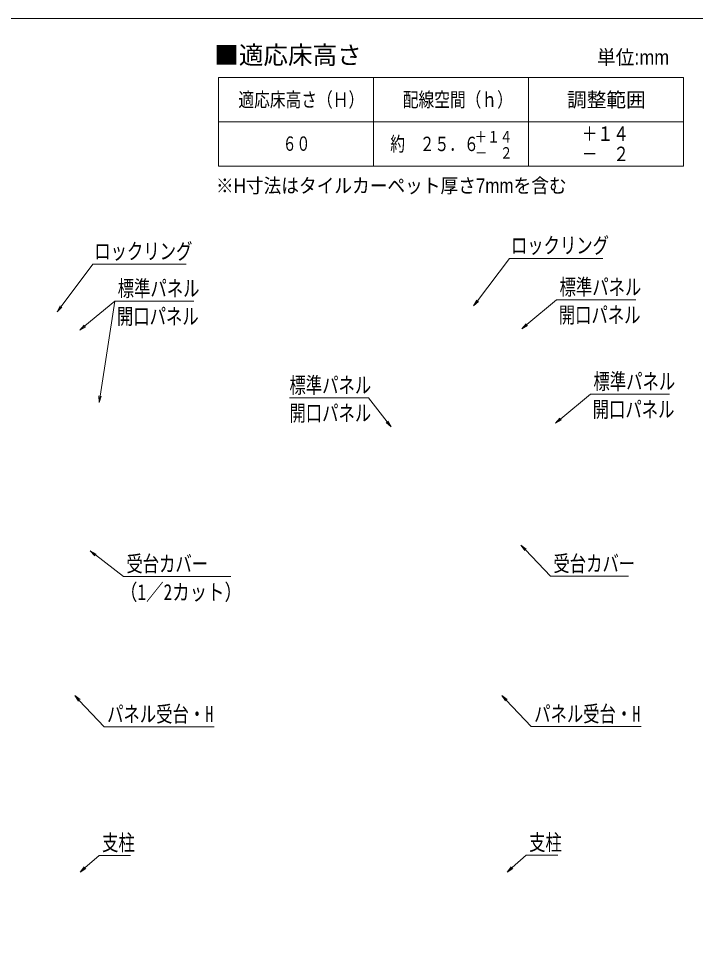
# Model space of a CAD drawing. Units: millimetres, scale not verified. Extents: x -600 to 600, y -416 to 415.
# Drawn here: x 65.3 to 370.9, y -5 to 415.4 of the extents above; entities that cross this region are included whole.
import ezdxf
from ezdxf.enums import TextEntityAlignment as Align

# ---------------------------------------------------------------- set-up
doc = ezdxf.new("R2010")
doc.units = ezdxf.units.MM
doc.header["$LTSCALE"] = 5
doc.layers.add('0-0_zumenwaku', color=6, linetype='Continuous', lineweight=9)
doc.layers.add('1-3_6文字', color=2, linetype='Continuous', lineweight=9)
doc.layers.add('0-1_moji', color=2, linetype='Continuous')
doc.styles.add('ＭＳ ゴシック', font='')
doc.styles.add('ＭＳ Ｐゴシック', font='')
doc.styles.get('ＭＳ ゴシック').set_extended_font_data('MS Gothic')
doc.styles.get('ＭＳ Ｐゴシック').set_extended_font_data('MS PGothic')

# ---------------------------------------------------------------- blocks, each defined once
blk = doc.blocks.new('MLeader8')
at = {"layer": '1-3_6文字'}
blk.add_line((292.127, 177.626), (294.186, 175.445), dxfattribs=at)
at = {"layer": '1-3_6文字', "color": 1}
blk.add_line((306.515, 163.532), (340.736, 163.532), dxfattribs=at)
at = {"layer": '1-3_6文字'}
blk.add_lwpolyline([(293.823, 175.101), (292.127, 177.626), (294.55, 175.788)], dxfattribs=at)
at = {"layer": '1-3_6文字', "color": 1}
blk.add_lwpolyline([(294.186, 175.445), (305.435, 163.532), (306.515, 163.532)], dxfattribs=at)
at = {"layer": '1-3_6文字', "style": 'ＭＳ ゴシック', "width": 0.75}
blk.add_text('受台カバー', height=7.221, dxfattribs=at).set_placement((306.785, 163.508), align=Align.BOTTOM_LEFT)
blk = doc.blocks.new('MLeader9')
at = {"layer": '1-3_6文字', "color": 1}
blk.add_line((295.543, 37.532), (308.73, 37.532), dxfattribs=at)
at = {"layer": '1-3_6文字'}
blk.add_line((285.856, 29.958), (288.109, 31.94), dxfattribs=at)
at = {"layer": '1-3_6文字', "color": 1}
blk.add_lwpolyline([(288.109, 31.94), (294.463, 37.532), (295.543, 37.532)], dxfattribs=at)
at = {"layer": '1-3_6文字'}
blk.add_lwpolyline([(288.439, 31.564), (285.856, 29.958), (287.778, 32.315)], dxfattribs=at)
at = {"layer": '1-3_6文字', "style": 'ＭＳ ゴシック', "width": 0.75}
blk.add_text('支柱', height=7.221, dxfattribs=at).set_placement((295.813, 37.56), align=Align.BOTTOM_LEFT)
blk = doc.blocks.new('MLeader10')
at = {"layer": '1-3_6文字', "color": 1}
blk.add_line((288.013, 307.082), (329.166, 307.082), dxfattribs=at)
at = {"layer": '1-3_6文字'}
blk.add_line((270.785, 285.603), (272.587, 288.001), dxfattribs=at)
at = {"layer": '1-3_6文字', "color": 1}
blk.add_lwpolyline([(272.587, 288.001), (286.933, 307.082), (288.013, 307.082)], dxfattribs=at)
at = {"layer": '1-3_6文字'}
blk.add_lwpolyline([(272.987, 287.7), (270.785, 285.603), (272.188, 288.301)], dxfattribs=at)
at = {"layer": '1-3_6文字', "style": 'ＭＳ ゴシック', "width": 0.75}
blk.add_text('ロックリング', height=7.221, dxfattribs=at).set_placement((287.587, 307.194), align=Align.BOTTOM_LEFT)
blk = doc.blocks.new('MLeader11')
at = {"layer": '1-3_6文字'}
blk.add_line((283.449, 109.748), (285.508, 107.567), dxfattribs=at)
at = {"layer": '1-3_6文字', "color": 1}
blk.add_line((297.836, 95.654), (346.449, 95.654), dxfattribs=at)
at = {"layer": '1-3_6文字'}
blk.add_lwpolyline([(285.145, 107.224), (283.449, 109.748), (285.872, 107.91)], dxfattribs=at)
at = {"layer": '1-3_6文字', "color": 1}
blk.add_lwpolyline([(285.508, 107.567), (296.756, 95.654), (297.836, 95.654)], dxfattribs=at)
at = {"layer": '1-3_6文字', "style": 'ＭＳ ゴシック', "width": 0.75}
blk.add_text('パネル受台・H', height=7.216, dxfattribs=at).set_placement((298.106, 95.63), align=Align.BOTTOM_LEFT)
blk = doc.blocks.new('MLeader12')
at = {"layer": '1-3_6文字', "color": 1}
blk.add_line((324.606, 245.763), (359.25, 245.763), dxfattribs=at)
at = {"layer": '1-3_6文字'}
blk.add_line((307.786, 232.654), (310.091, 234.574), dxfattribs=at)
at = {"layer": '1-3_6文字', "color": 1}
blk.add_lwpolyline([(310.091, 234.574), (323.526, 245.763), (324.606, 245.763)], dxfattribs=at)
at = {"layer": '1-3_6文字'}
blk.add_lwpolyline([(310.411, 234.19), (307.786, 232.654), (309.771, 234.958)], dxfattribs=at)
at = {"layer": '1-3_6文字', "style": 'ＭＳ ゴシック', "width": 0.75}
for s, p in [('標準パネル', (324.876, 245.755)), ('開口パネル', (324.516, 233.134))]:
    blk.add_text(s, height=7.221, dxfattribs=at).set_placement(p, align=Align.BOTTOM_LEFT)
blk = doc.blocks.new('MLeader13')
at = {"layer": '1-3_6文字', "color": 1}
blk.add_line((309.303, 288.405), (343.947, 288.405), dxfattribs=at)
at = {"layer": '1-3_6文字'}
blk.add_line((292.483, 275.296), (294.788, 277.216), dxfattribs=at)
at = {"layer": '1-3_6文字', "color": 1}
blk.add_lwpolyline([(294.788, 277.216), (308.223, 288.405), (309.303, 288.405)], dxfattribs=at)
at = {"layer": '1-3_6文字'}
blk.add_lwpolyline([(295.108, 276.832), (292.483, 275.296), (294.468, 277.6)], dxfattribs=at)
at = {"layer": '1-3_6文字', "style": 'ＭＳ ゴシック', "width": 0.75}
for s, p in [('標準パネル', (309.573, 288.397)), ('開口パネル', (309.213, 275.776))]:
    blk.add_text(s, height=7.221, dxfattribs=at).set_placement(p, align=Align.BOTTOM_LEFT)
blk = doc.blocks.new('MLeader14')
at = {"layer": '1-3_6文字', "color": 1}
blk.add_line((222.242, 244.068), (187.598, 244.068), dxfattribs=at)
at = {"layer": '1-3_6文字'}
blk.add_line((233.515, 230.959), (231.673, 233.327), dxfattribs=at)
at = {"layer": '1-3_6文字', "color": 1}
blk.add_lwpolyline([(231.673, 233.327), (223.322, 244.068), (222.242, 244.068)], dxfattribs=at)
at = {"layer": '1-3_6文字'}
blk.add_lwpolyline([(232.068, 233.634), (233.515, 230.959), (231.279, 233.021)], dxfattribs=at)
at = {"layer": '1-3_6文字', "style": 'ＭＳ ゴシック', "width": 0.75}
for s, p in [('標準パネル', (187.598, 244.059)), ('開口パネル', (187.598, 231.439))]:
    blk.add_text(s, height=7.221, dxfattribs=at).set_placement(p, align=Align.BOTTOM_LEFT)
blk = doc.blocks.new('MLeader16')
at = {"layer": '1-3_6文字', "color": 1}
blk.add_line((99.881, 304.428), (141.034, 304.428), dxfattribs=at)
at = {"layer": '1-3_6文字'}
blk.add_line((82.653, 282.949), (84.456, 285.347), dxfattribs=at)
at = {"layer": '1-3_6文字', "color": 1}
blk.add_lwpolyline([(84.456, 285.347), (98.801, 304.428), (99.881, 304.428)], dxfattribs=at)
at = {"layer": '1-3_6文字'}
blk.add_lwpolyline([(84.855, 285.046), (82.653, 282.949), (84.056, 285.647)], dxfattribs=at)
at = {"layer": '1-3_6文字', "style": 'ＭＳ ゴシック', "width": 0.75}
blk.add_text('ロックリング', height=7.221, dxfattribs=at).set_placement((99.456, 304.54), align=Align.BOTTOM_LEFT)
blk = doc.blocks.new('MLeader17')
at = {"layer": '1-3_6文字', "color": 1}
for p, q in [((95.273, 276.573), (108.708, 287.762)), ((109.788, 287.762), (144.432, 287.762))]:
    blk.add_line(p, q, dxfattribs=at)
at = {"layer": '1-3_6文字'}
for p, q in [((92.968, 274.653), (95.273, 276.573)), ((101.615, 241.978), (102.075, 244.942))]:
    blk.add_line(p, q, dxfattribs=at)
at = {"layer": '1-3_6文字', "color": 1}
blk.add_lwpolyline([(102.075, 244.942), (108.708, 287.762), (109.788, 287.762)], dxfattribs=at)
at = {"layer": '1-3_6文字'}
for points in [[(95.593, 276.189), (92.968, 274.653), (94.953, 276.957)], [(102.569, 244.866), (101.615, 241.978), (101.581, 245.019)]]:
    blk.add_lwpolyline(points, dxfattribs=at)
at = {"layer": '1-3_6文字', "style": 'ＭＳ ゴシック', "width": 0.75}
for s, p in [('標準パネル', (110.058, 287.753)), ('開口パネル', (109.698, 275.133))]:
    blk.add_text(s, height=7.221, dxfattribs=at).set_placement(p, align=Align.BOTTOM_LEFT)
blk = doc.blocks.new('MLeader18')
at = {"layer": '1-3_6文字'}
blk.add_line((97.64, 175.004), (100.015, 173.17), dxfattribs=at)
at = {"layer": '1-3_6文字', "color": 1}
blk.add_line((113.691, 163.442), (161.07, 163.442), dxfattribs=at)
at = {"layer": '1-3_6文字'}
blk.add_lwpolyline([(99.709, 172.775), (97.64, 175.004), (100.32, 173.566)], dxfattribs=at)
at = {"layer": '1-3_6文字', "color": 1}
blk.add_lwpolyline([(100.015, 173.17), (112.611, 163.442), (113.691, 163.442)], dxfattribs=at)
at = {"layer": '1-3_6文字', "style": 'ＭＳ ゴシック'}
for s, height, width, p in [('受台カバー', 7.221, 0.75, (113.961, 163.418)), ('（1／2カット）', 7.216, 0.8, (111.081, 150.618))]:
    blk.add_text(s, height=height, dxfattribs=dict(at, width=width)).set_placement(p, align=Align.BOTTOM_LEFT)
blk = doc.blocks.new('MLeader19')
at = {"layer": '1-3_6文字', "color": 1}
blk.add_line((102.72, 37.442), (115.907, 37.442), dxfattribs=at)
at = {"layer": '1-3_6文字'}
blk.add_line((93.033, 29.869), (95.285, 31.85), dxfattribs=at)
at = {"layer": '1-3_6文字', "color": 1}
blk.add_lwpolyline([(95.285, 31.85), (101.64, 37.442), (102.72, 37.442)], dxfattribs=at)
at = {"layer": '1-3_6文字'}
blk.add_lwpolyline([(95.616, 31.475), (93.033, 29.869), (94.955, 32.226)], dxfattribs=at)
at = {"layer": '1-3_6文字', "style": 'ＭＳ ゴシック', "width": 0.75}
blk.add_text('支柱', height=7.221, dxfattribs=at).set_placement((102.99, 37.471), align=Align.BOTTOM_LEFT)
blk = doc.blocks.new('MLeader20')
at = {"layer": '1-3_6文字'}
blk.add_line((90.625, 109.659), (92.685, 107.477), dxfattribs=at)
at = {"layer": '1-3_6文字', "color": 1}
blk.add_line((105.013, 95.564), (153.626, 95.564), dxfattribs=at)
at = {"layer": '1-3_6文字'}
blk.add_lwpolyline([(92.322, 107.134), (90.625, 109.659), (93.049, 107.821)], dxfattribs=at)
at = {"layer": '1-3_6文字', "color": 1}
blk.add_lwpolyline([(92.685, 107.477), (103.933, 95.564), (105.013, 95.564)], dxfattribs=at)
at = {"layer": '1-3_6文字', "style": 'ＭＳ ゴシック', "width": 0.75}
blk.add_text('パネル受台・H', height=7.216, dxfattribs=at).set_placement((105.283, 95.54), align=Align.BOTTOM_LEFT)

msp = doc.modelspace()

# ---------------------------------------------------------------- linework, layer by layer
at = {"layer": '0-0_zumenwaku'}
for p, q in [((155.56, 388.732), (365.56, 388.732)), ((155.56, 388.732), (155.56, 348.732)), ((225.56, 388.732), (225.56, 348.732)), ((295.56, 388.732), (295.56, 348.732)), ((365.56, 388.732), (365.56, 348.732)), ((155.56, 368.732), (365.56, 368.732)), ((155.56, 368.732), (365.56, 368.732)), ((155.56, 348.732), (365.56, 348.732))]:
    msp.add_line(p, q, dxfattribs=at)
msp.add_lwpolyline([(-600.026, -415.611), (599.974, -415.611), (599.974, 415.389), (-600.026, 415.389)], close=True, dxfattribs=at)

# ---------------------------------------------------------------- block references
at = {"layer": '1-3_6文字'}
for name in ['MLeader10', 'MLeader16', 'MLeader13', 'MLeader17', 'MLeader14', 'MLeader12', 'MLeader8', 'MLeader18', 'MLeader20', 'MLeader11', 'MLeader19', 'MLeader9']:
    msp.add_blockref(name, (0, 0), dxfattribs=at)

# ---------------------------------------------------------------- texts
at = {"layer": '0-1_moji', "style": 'ＭＳ Ｐゴシック'}
for s, height, p in [('■適応床高さ', 8.134, (153.666, 392.393)), ('調整範囲', 6.507, (312.97, 373.543))]:
    msp.add_text(s, height=height, dxfattribs=at).set_placement(p, align=Align.BOTTOM_LEFT)
for s, height, width, p in [('単位:mm', 6.507, 0.95, (326.503, 392.703)), ('適応床高さ（Ｈ）', 6.507, 0.8, (164.56, 373.56)), ('配線空間（ｈ）', 6.507, 0.8, (238.785, 373.577)), ('＋１４', 6.507, 0.8, (319.57, 358.236)), ('６０', 6.507, 0.7, (184.577, 353.73)), ('約\u3000２５．６', 6.507, 0.75, (233.136, 353.594)), ('＋１４', 5.206, 0.8, (271.227, 357.866)), ('－\u3000２', 5.206, 0.8, (271.295, 350.562)), ('－\u3000２', 6.507, 0.8, (319.656, 349.105)), ('※H寸法はタイルカーペット厚さ7mmを含む', 6.507, 0.9, (154.425, 334.744))]:
    msp.add_text(s, height=height, dxfattribs=dict(at, width=width)).set_placement(p, align=Align.BOTTOM_LEFT)

doc.saveas('drawing.dxf')
